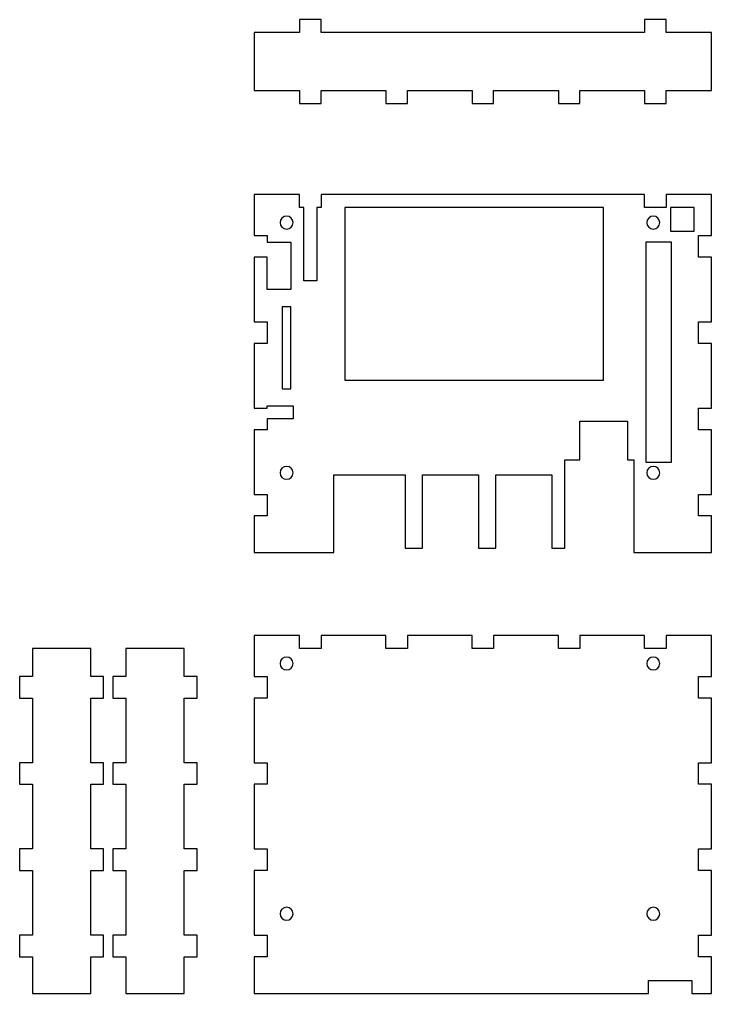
# Model space of a CAD drawing. Header units: centimetres. Extents: x -27.4 to 28.2, y -14.4 to 14.5.
# Drawn here: x -12.07 to 3.97, y -8.9 to 13.68 of the extents above; entities that cross this region are included whole.
import ezdxf

# ---------------------------------------------------------------- set-up
doc = ezdxf.new("R2010")
doc.units = ezdxf.units.CM
doc.header["$MEASUREMENT"] = 0
doc.layers.add('layer 1', color=7, linetype='Continuous')

msp = doc.modelspace()

# ---------------------------------------------------------------- linework, layer by layer
at = {"layer": 'layer 1', "color": 9}
for points, knots in [([(-6.63132, 13.37637), (-6.63132, 13.37637), (-5.58132, 13.37637), (-5.58132, 13.37637), (-5.58132, 13.37637), (-5.58132, 13.37637), (-5.58132, 13.67637), (-5.58132, 13.67637), (-5.58132, 13.67637), (-5.58132, 13.67637), (-5.08132, 13.67637), (-5.08132, 13.67637), (-5.08132, 13.67637), (-5.08132, 13.67637), (-5.08132, 13.37637), (-5.08132, 13.37637), (-5.08132, 13.37637), (-5.08132, 13.37637), (2.41868, 13.37637), (2.41868, 13.37637), (2.41868, 13.37637), (2.41868, 13.37637), (2.41868, 13.67637), (2.41868, 13.67637), (2.41868, 13.67637), (2.41868, 13.67637), (2.91868, 13.67637), (2.91868, 13.67637), (2.91868, 13.67637), (2.91868, 13.67637), (2.91868, 13.37637), (2.91868, 13.37637), (2.91868, 13.37637), (2.91868, 13.37637), (3.96868, 13.37637), (3.96868, 13.37637), (3.96868, 13.37637), (3.96868, 13.37637), (3.96868, 12.02637), (3.96868, 12.02637), (3.96868, 12.02637), (3.96868, 12.02637), (2.91868, 12.02637), (2.91868, 12.02637), (2.91868, 12.02637), (2.91868, 12.02637), (2.91868, 11.72637), (2.91868, 11.72637), (2.91868, 11.72637), (2.91868, 11.72637), (2.41868, 11.72637), (2.41868, 11.72637), (2.41868, 11.72637), (2.41868, 11.72637), (2.41868, 12.02637), (2.41868, 12.02637), (2.41868, 12.02637), (2.41868, 12.02637), (0.91868, 12.02637), (0.91868, 12.02637), (0.91868, 12.02637), (0.91868, 12.02637), (0.91868, 11.72637), (0.91868, 11.72637), (0.91868, 11.72637), (0.91868, 11.72637), (0.41868, 11.72637), (0.41868, 11.72637), (0.41868, 11.72637), (0.41868, 11.72637), (0.41868, 12.02637), (0.41868, 12.02637), (0.41868, 12.02637), (0.41868, 12.02637), (-1.08132, 12.02637), (-1.08132, 12.02637), (-1.08132, 12.02637), (-1.08132, 12.02637), (-1.08132, 11.72637), (-1.08132, 11.72637), (-1.08132, 11.72637), (-1.08132, 11.72637), (-1.58132, 11.72637), (-1.58132, 11.72637), (-1.58132, 11.72637), (-1.58132, 11.72637), (-1.58132, 12.02637), (-1.58132, 12.02637), (-1.58132, 12.02637), (-1.58132, 12.02637), (-3.08132, 12.02637), (-3.08132, 12.02637), (-3.08132, 12.02637), (-3.08132, 12.02637), (-3.08132, 11.72637), (-3.08132, 11.72637), (-3.08132, 11.72637), (-3.08132, 11.72637), (-3.58132, 11.72637), (-3.58132, 11.72637), (-3.58132, 11.72637), (-3.58132, 11.72637), (-3.58132, 12.02637), (-3.58132, 12.02637), (-3.58132, 12.02637), (-3.58132, 12.02637), (-5.08132, 12.02637), (-5.08132, 12.02637), (-5.08132, 12.02637), (-5.08132, 12.02637), (-5.08132, 11.72637), (-5.08132, 11.72637), (-5.08132, 11.72637), (-5.08132, 11.72637), (-5.58132, 11.72637), (-5.58132, 11.72637), (-5.58132, 11.72637), (-5.58132, 11.72637), (-5.58132, 12.02637), (-5.58132, 12.02637), (-5.58132, 12.02637), (-5.58132, 12.02637), (-6.63132, 12.02637), (-6.63132, 12.02637), (-6.63132, 12.02637), (-6.63132, 12.02637), (-6.63132, 13.37637), (-6.63132, 13.37637)], [0, 0, 0, 0, 0.03030303, 0.03030303, 0.03030303, 0.03030303, 0.06060606, 0.06060606, 0.06060606, 0.06060606, 0.09090909, 0.09090909, 0.09090909, 0.09090909, 0.12121212, 0.12121212, 0.12121212, 0.12121212, 0.15151515, 0.15151515, 0.15151515, 0.15151515, 0.18181818, 0.18181818, 0.18181818, 0.18181818, 0.21212121, 0.21212121, 0.21212121, 0.21212121, 0.24242424, 0.24242424, 0.24242424, 0.24242424, 0.27272727, 0.27272727, 0.27272727, 0.27272727, 0.3030303, 0.3030303, 0.3030303, 0.3030303, 0.33333333, 0.33333333, 0.33333333, 0.33333333, 0.36363636, 0.36363636, 0.36363636, 0.36363636, 0.39393939, 0.39393939, 0.39393939, 0.39393939, 0.42424242, 0.42424242, 0.42424242, 0.42424242, 0.45454545, 0.45454545, 0.45454545, 0.45454545, 0.48484848, 0.48484848, 0.48484848, 0.48484848, 0.51515152, 0.51515152, 0.51515152, 0.51515152, 0.54545455, 0.54545455, 0.54545455, 0.54545455, 0.57575758, 0.57575758, 0.57575758, 0.57575758, 0.60606061, 0.60606061, 0.60606061, 0.60606061, 0.63636364, 0.63636364, 0.63636364, 0.63636364, 0.66666667, 0.66666667, 0.66666667, 0.66666667, 0.6969697, 0.6969697, 0.6969697, 0.6969697, 0.72727273, 0.72727273, 0.72727273, 0.72727273, 0.75757576, 0.75757576, 0.75757576, 0.75757576, 0.78787879, 0.78787879, 0.78787879, 0.78787879, 0.81818182, 0.81818182, 0.81818182, 0.81818182, 0.84848485, 0.84848485, 0.84848485, 0.84848485, 0.87878788, 0.87878788, 0.87878788, 0.87878788, 0.90909091, 0.90909091, 0.90909091, 0.90909091, 0.93939394, 0.93939394, 0.93939394, 0.93939394, 1, 1, 1, 1]), ([(-6.63132, 9.61766), (-6.63132, 9.61766), (-5.58132, 9.61766), (-5.58132, 9.61766), (-5.58132, 9.61766), (-5.58132, 9.61766), (-5.58132, 9.31766), (-5.58132, 9.31766), (-5.58132, 9.31766), (-5.58132, 9.31766), (-5.48134, 9.31766), (-5.48134, 9.31766), (-5.48134, 9.31766), (-5.48134, 9.31766), (-5.48134, 7.61765), (-5.48134, 7.61765), (-5.48134, 7.61765), (-5.48134, 7.61765), (-5.18134, 7.61765), (-5.18134, 7.61765), (-5.18134, 7.61765), (-5.18134, 7.61765), (-5.18134, 9.31766), (-5.18134, 9.31766), (-5.18134, 9.31766), (-5.18134, 9.31766), (-5.08132, 9.31766), (-5.08132, 9.31766), (-5.08132, 9.31766), (-5.08132, 9.31766), (-5.08132, 9.61766), (-5.08132, 9.61766), (-5.08132, 9.61766), (-5.08132, 9.61766), (2.41868, 9.61766), (2.41868, 9.61766), (2.41868, 9.61766), (2.41868, 9.61766), (2.41868, 9.31766), (2.41868, 9.31766), (2.41868, 9.31766), (2.41868, 9.31766), (2.91868, 9.31766), (2.91868, 9.31766), (2.91868, 9.31766), (2.91868, 9.31766), (2.91868, 9.61766), (2.91868, 9.61766), (2.91868, 9.61766), (2.91868, 9.61766), (3.96868, 9.61766), (3.96868, 9.61766), (3.96868, 9.61766), (3.96868, 9.61766), (3.96868, 8.66766), (3.96868, 8.66766), (3.96868, 8.66766), (3.96868, 8.66766), (3.66868, 8.66766), (3.66868, 8.66766), (3.66868, 8.66766), (3.66868, 8.66766), (3.66868, 8.16766), (3.66868, 8.16766), (3.66868, 8.16766), (3.66868, 8.16766), (3.96868, 8.16766), (3.96868, 8.16766), (3.96868, 8.16766), (3.96868, 8.16766), (3.96868, 6.66766), (3.96868, 6.66766), (3.96868, 6.66766), (3.96868, 6.66766), (3.66868, 6.66766), (3.66868, 6.66766), (3.66868, 6.66766), (3.66868, 6.66766), (3.66868, 6.16766), (3.66868, 6.16766), (3.66868, 6.16766), (3.66868, 6.16766), (3.96868, 6.16766), (3.96868, 6.16766), (3.96868, 6.16766), (3.96868, 6.16766), (3.96868, 4.66766), (3.96868, 4.66766), (3.96868, 4.66766), (3.96868, 4.66766), (3.66868, 4.66766), (3.66868, 4.66766), (3.66868, 4.66766), (3.66868, 4.66766), (3.66868, 4.16766), (3.66868, 4.16766), (3.66868, 4.16766), (3.66868, 4.16766), (3.96868, 4.16766), (3.96868, 4.16766), (3.96868, 4.16766), (3.96868, 4.16766), (3.96868, 2.66766), (3.96868, 2.66766), (3.96868, 2.66766), (3.96868, 2.66766), (3.66868, 2.66766), (3.66868, 2.66766), (3.66868, 2.66766), (3.66868, 2.66766), (3.66868, 2.16766), (3.66868, 2.16766), (3.66868, 2.16766), (3.66868, 2.16766), (3.96868, 2.16766), (3.96868, 2.16766), (3.96868, 2.16766), (3.96868, 2.16766), (3.96868, 1.31766), (3.96868, 1.31766), (3.96868, 1.31766), (3.96868, 1.31766), (2.16866, 1.31766), (2.16866, 1.31766), (2.16866, 1.31766), (2.16866, 1.31766), (2.16866, 3.46766), (2.16866, 3.46766), (2.16866, 3.46766), (2.16866, 3.46766), (2.01869, 3.46766), (2.01869, 3.46766), (2.01869, 3.46766), (2.01869, 3.46766), (2.01869, 4.36766), (2.01869, 4.36766), (2.01869, 4.36766), (2.01869, 4.36766), (0.91869, 4.36766), (0.91869, 4.36766), (0.91869, 4.36766), (0.91869, 4.36766), (0.91869, 3.46766), (0.91869, 3.46766), (0.91869, 3.46766), (0.91869, 3.46766), (0.56866, 3.46766), (0.56866, 3.46766), (0.56866, 3.46766), (0.56866, 3.46766), (0.56866, 1.41766), (0.56866, 1.41766), (0.56866, 1.41766), (0.56866, 1.41766), (0.26866, 1.41766), (0.26866, 1.41766), (0.26866, 1.41766), (0.26866, 1.41766), (0.26866, 3.11766), (0.26866, 3.11766), (0.26866, 3.11766), (0.26866, 3.11766), (-1.03134, 3.11766), (-1.03134, 3.11766), (-1.03134, 3.11766), (-1.03134, 3.11766), (-1.03134, 1.41766), (-1.03134, 1.41766), (-1.03134, 1.41766), (-1.03134, 1.41766), (-1.43135, 1.41766), (-1.43135, 1.41766), (-1.43135, 1.41766), (-1.43135, 1.41766), (-1.43135, 3.11766), (-1.43135, 3.11766), (-1.43135, 3.11766), (-1.43135, 3.11766), (-2.73135, 3.11766), (-2.73135, 3.11766), (-2.73135, 3.11766), (-2.73135, 3.11766), (-2.73135, 1.41766), (-2.73135, 1.41766), (-2.73135, 1.41766), (-2.73135, 1.41766), (-3.13134, 1.41766), (-3.13134, 1.41766), (-3.13134, 1.41766), (-3.13134, 1.41766), (-3.13134, 3.11766), (-3.13134, 3.11766), (-3.13134, 3.11766), (-3.13134, 3.11766), (-4.78134, 3.11766), (-4.78134, 3.11766), (-4.78134, 3.11766), (-4.78134, 3.11766), (-4.78134, 1.31766), (-4.78134, 1.31766), (-4.78134, 1.31766), (-4.78134, 1.31766), (-6.63132, 1.31766), (-6.63132, 1.31766), (-6.63132, 1.31766), (-6.63132, 1.31766), (-6.63132, 2.16766), (-6.63132, 2.16766), (-6.63132, 2.16766), (-6.63132, 2.16766), (-6.33132, 2.16766), (-6.33132, 2.16766), (-6.33132, 2.16766), (-6.33132, 2.16766), (-6.33132, 2.66766), (-6.33132, 2.66766), (-6.33132, 2.66766), (-6.33132, 2.66766), (-6.63132, 2.66766), (-6.63132, 2.66766), (-6.63132, 2.66766), (-6.63132, 2.66766), (-6.63132, 4.16766), (-6.63132, 4.16766), (-6.63132, 4.16766), (-6.63132, 4.16766), (-6.33132, 4.16766), (-6.33132, 4.16766), (-6.33132, 4.16766), (-6.33132, 4.16766), (-6.33132, 4.41768), (-6.33132, 4.41768), (-6.33132, 4.41768), (-6.33132, 4.41768), (-5.73132, 4.41768), (-5.73132, 4.41768), (-5.73132, 4.41768), (-5.73132, 4.41768), (-5.73132, 4.71768), (-5.73132, 4.71768), (-5.73132, 4.71768), (-5.73132, 4.71768), (-6.33132, 4.71768), (-6.33132, 4.71768), (-6.33132, 4.71768), (-6.33132, 4.71768), (-6.33132, 4.66766), (-6.33132, 4.66766), (-6.33132, 4.66766), (-6.33132, 4.66766), (-6.63132, 4.66766), (-6.63132, 4.66766), (-6.63132, 4.66766), (-6.63132, 4.66766), (-6.63132, 6.16766), (-6.63132, 6.16766), (-6.63132, 6.16766), (-6.63132, 6.16766), (-6.33132, 6.16766), (-6.33132, 6.16766), (-6.33132, 6.16766), (-6.33132, 6.16766), (-6.33132, 6.66766), (-6.33132, 6.66766), (-6.33132, 6.66766), (-6.33132, 6.66766), (-6.63132, 6.66766), (-6.63132, 6.66766), (-6.63132, 6.66766), (-6.63132, 6.66766), (-6.63132, 8.16766), (-6.63132, 8.16766), (-6.63132, 8.16766), (-6.63132, 8.16766), (-6.33132, 8.16766), (-6.33132, 8.16766), (-6.33132, 8.16766), (-6.33132, 8.16766), (-6.33132, 7.41768), (-6.33132, 7.41768), (-6.33132, 7.41768), (-6.33132, 7.41768), (-5.78132, 7.41768), (-5.78132, 7.41768), (-5.78132, 7.41768), (-5.78132, 7.41768), (-5.78132, 8.51768), (-5.78132, 8.51768), (-5.78132, 8.51768), (-5.78132, 8.51768), (-6.33132, 8.51768), (-6.33132, 8.51768), (-6.33132, 8.51768), (-6.33132, 8.51768), (-6.33132, 8.66766), (-6.33132, 8.66766), (-6.33132, 8.66766), (-6.33132, 8.66766), (-6.63132, 8.66766), (-6.63132, 8.66766), (-6.63132, 8.66766), (-6.63132, 8.66766), (-6.63132, 9.61766), (-6.63132, 9.61766)], [0, 0, 0, 0, 0.01298701, 0.01298701, 0.01298701, 0.01298701, 0.02597403, 0.02597403, 0.02597403, 0.02597403, 0.03896104, 0.03896104, 0.03896104, 0.03896104, 0.05194805, 0.05194805, 0.05194805, 0.05194805, 0.06493506, 0.06493506, 0.06493506, 0.06493506, 0.07792208, 0.07792208, 0.07792208, 0.07792208, 0.09090909, 0.09090909, 0.09090909, 0.09090909, 0.1038961, 0.1038961, 0.1038961, 0.1038961, 0.11688312, 0.11688312, 0.11688312, 0.11688312, 0.12987013, 0.12987013, 0.12987013, 0.12987013, 0.14285714, 0.14285714, 0.14285714, 0.14285714, 0.15584416, 0.15584416, 0.15584416, 0.15584416, 0.16883117, 0.16883117, 0.16883117, 0.16883117, 0.18181818, 0.18181818, 0.18181818, 0.18181818, 0.19480519, 0.19480519, 0.19480519, 0.19480519, 0.20779221, 0.20779221, 0.20779221, 0.20779221, 0.22077922, 0.22077922, 0.22077922, 0.22077922, 0.23376623, 0.23376623, 0.23376623, 0.23376623, 0.24675325, 0.24675325, 0.24675325, 0.24675325, 0.25974026, 0.25974026, 0.25974026, 0.25974026, 0.27272727, 0.27272727, 0.27272727, 0.27272727, 0.28571429, 0.28571429, 0.28571429, 0.28571429, 0.2987013, 0.2987013, 0.2987013, 0.2987013, 0.31168831, 0.31168831, 0.31168831, 0.31168831, 0.32467532, 0.32467532, 0.32467532, 0.32467532, 0.33766234, 0.33766234, 0.33766234, 0.33766234, 0.35064935, 0.35064935, 0.35064935, 0.35064935, 0.36363636, 0.36363636, 0.36363636, 0.36363636, 0.37662338, 0.37662338, 0.37662338, 0.37662338, 0.38961039, 0.38961039, 0.38961039, 0.38961039, 0.4025974, 0.4025974, 0.4025974, 0.4025974, 0.41558442, 0.41558442, 0.41558442, 0.41558442, 0.42857143, 0.42857143, 0.42857143, 0.42857143, 0.44155844, 0.44155844, 0.44155844, 0.44155844, 0.45454545, 0.45454545, 0.45454545, 0.45454545, 0.46753247, 0.46753247, 0.46753247, 0.46753247, 0.48051948, 0.48051948, 0.48051948, 0.48051948, 0.49350649, 0.49350649, 0.49350649, 0.49350649, 0.50649351, 0.50649351, 0.50649351, 0.50649351, 0.51948052, 0.51948052, 0.51948052, 0.51948052, 0.53246753, 0.53246753, 0.53246753, 0.53246753, 0.54545455, 0.54545455, 0.54545455, 0.54545455, 0.55844156, 0.55844156, 0.55844156, 0.55844156, 0.57142857, 0.57142857, 0.57142857, 0.57142857, 0.58441558, 0.58441558, 0.58441558, 0.58441558, 0.5974026, 0.5974026, 0.5974026, 0.5974026, 0.61038961, 0.61038961, 0.61038961, 0.61038961, 0.62337662, 0.62337662, 0.62337662, 0.62337662, 0.63636364, 0.63636364, 0.63636364, 0.63636364, 0.64935065, 0.64935065, 0.64935065, 0.64935065, 0.66233766, 0.66233766, 0.66233766, 0.66233766, 0.67532468, 0.67532468, 0.67532468, 0.67532468, 0.68831169, 0.68831169, 0.68831169, 0.68831169, 0.7012987, 0.7012987, 0.7012987, 0.7012987, 0.71428571, 0.71428571, 0.71428571, 0.71428571, 0.72727273, 0.72727273, 0.72727273, 0.72727273, 0.74025974, 0.74025974, 0.74025974, 0.74025974, 0.75324675, 0.75324675, 0.75324675, 0.75324675, 0.76623377, 0.76623377, 0.76623377, 0.76623377, 0.77922078, 0.77922078, 0.77922078, 0.77922078, 0.79220779, 0.79220779, 0.79220779, 0.79220779, 0.80519481, 0.80519481, 0.80519481, 0.80519481, 0.81818182, 0.81818182, 0.81818182, 0.81818182, 0.83116883, 0.83116883, 0.83116883, 0.83116883, 0.84415584, 0.84415584, 0.84415584, 0.84415584, 0.85714286, 0.85714286, 0.85714286, 0.85714286, 0.87012987, 0.87012987, 0.87012987, 0.87012987, 0.88311688, 0.88311688, 0.88311688, 0.88311688, 0.8961039, 0.8961039, 0.8961039, 0.8961039, 0.90909091, 0.90909091, 0.90909091, 0.90909091, 0.92207792, 0.92207792, 0.92207792, 0.92207792, 0.93506494, 0.93506494, 0.93506494, 0.93506494, 0.94805195, 0.94805195, 0.94805195, 0.94805195, 0.96103896, 0.96103896, 0.96103896, 0.96103896, 0.97402597, 0.97402597, 0.97402597, 0.97402597, 1, 1, 1, 1]), ([(-4.53132, 9.31766), (-4.53132, 9.31766), (1.46868, 9.31766), (1.46868, 9.31766), (1.46868, 9.31766), (1.46868, 9.31766), (1.46868, 5.31766), (1.46868, 5.31766), (1.46868, 5.31766), (1.46868, 5.31766), (-4.53132, 5.31766), (-4.53132, 5.31766), (-4.53132, 5.31766), (-4.53132, 5.31766), (-4.53132, 9.31766), (-4.53132, 9.31766)], [0, 0, 0, 0, 0.2, 0.2, 0.2, 0.2, 0.4, 0.4, 0.4, 0.4, 0.6, 0.6, 0.6, 0.6, 1, 1, 1, 1]), ([(3.01868, 9.31766), (3.01868, 9.31766), (3.56868, 9.31766), (3.56868, 9.31766), (3.56868, 9.31766), (3.56868, 9.31766), (3.56868, 8.76766), (3.56868, 8.76766), (3.56868, 8.76766), (3.56868, 8.76766), (3.01868, 8.76766), (3.01868, 8.76766), (3.01868, 8.76766), (3.01868, 8.76766), (3.01868, 9.31766), (3.01868, 9.31766)], [0, 0, 0, 0, 0.2, 0.2, 0.2, 0.2, 0.4, 0.4, 0.4, 0.4, 0.6, 0.6, 0.6, 0.6, 1, 1, 1, 1]), ([(-5.88132, 9.11766), (-5.79848, 9.11766), (-5.73132, 9.0505), (-5.73132, 8.96766), (-5.73132, 8.96766), (-5.73132, 8.88482), (-5.79848, 8.81766), (-5.88132, 8.81766), (-5.88132, 8.81766), (-5.96416, 8.81766), (-6.03132, 8.88482), (-6.03132, 8.96766), (-6.03132, 8.96766), (-6.03132, 9.0505), (-5.96416, 9.11766), (-5.88132, 9.11766)], [0, 0, 0, 0, 0.2, 0.2, 0.2, 0.2, 0.4, 0.4, 0.4, 0.4, 0.6, 0.6, 0.6, 0.6, 1, 1, 1, 1]), ([(2.61868, 9.11766), (2.70152, 9.11766), (2.76868, 9.0505), (2.76868, 8.96766), (2.76868, 8.96766), (2.76868, 8.88482), (2.70152, 8.81766), (2.61868, 8.81766), (2.61868, 8.81766), (2.53584, 8.81766), (2.46868, 8.88482), (2.46868, 8.96766), (2.46868, 8.96766), (2.46868, 9.0505), (2.53584, 9.11766), (2.61868, 9.11766)], [0, 0, 0, 0, 0.2, 0.2, 0.2, 0.2, 0.4, 0.4, 0.4, 0.4, 0.6, 0.6, 0.6, 0.6, 1, 1, 1, 1]), ([(2.44263, 8.51766), (2.44263, 8.51766), (3.04263, 8.51766), (3.04263, 8.51766), (3.04263, 8.51766), (3.04263, 8.51766), (3.04263, 3.41767), (3.04263, 3.41767), (3.04263, 3.41767), (3.04263, 3.41767), (2.44263, 3.41767), (2.44263, 3.41767), (2.44263, 3.41767), (2.44263, 3.41767), (2.44263, 8.51766), (2.44263, 8.51766)], [0, 0, 0, 0, 0.2, 0.2, 0.2, 0.2, 0.4, 0.4, 0.4, 0.4, 0.6, 0.6, 0.6, 0.6, 1, 1, 1, 1]), ([(-5.98132, 7.01767), (-5.98132, 7.01767), (-5.78132, 7.01767), (-5.78132, 7.01767), (-5.78132, 7.01767), (-5.78132, 7.01767), (-5.78132, 5.11766), (-5.78132, 5.11766), (-5.78132, 5.11766), (-5.78132, 5.11766), (-5.98132, 5.11766), (-5.98132, 5.11766), (-5.98132, 5.11766), (-5.98132, 5.11766), (-5.98132, 7.01767), (-5.98132, 7.01767)], [0, 0, 0, 0, 0.2, 0.2, 0.2, 0.2, 0.4, 0.4, 0.4, 0.4, 0.6, 0.6, 0.6, 0.6, 1, 1, 1, 1]), ([(-5.88132, 3.31766), (-5.79848, 3.31766), (-5.73132, 3.2505), (-5.73132, 3.16766), (-5.73132, 3.16766), (-5.73132, 3.08482), (-5.79848, 3.01766), (-5.88132, 3.01766), (-5.88132, 3.01766), (-5.96416, 3.01766), (-6.03132, 3.08482), (-6.03132, 3.16766), (-6.03132, 3.16766), (-6.03132, 3.2505), (-5.96416, 3.31766), (-5.88132, 3.31766)], [0, 0, 0, 0, 0.2, 0.2, 0.2, 0.2, 0.4, 0.4, 0.4, 0.4, 0.6, 0.6, 0.6, 0.6, 1, 1, 1, 1]), ([(2.61868, 3.31766), (2.70152, 3.31766), (2.76868, 3.2505), (2.76868, 3.16766), (2.76868, 3.16766), (2.76868, 3.08482), (2.70152, 3.01766), (2.61868, 3.01766), (2.61868, 3.01766), (2.53584, 3.01766), (2.46868, 3.08482), (2.46868, 3.16766), (2.46868, 3.16766), (2.46868, 3.2505), (2.53584, 3.31766), (2.61868, 3.31766)], [0, 0, 0, 0, 0.2, 0.2, 0.2, 0.2, 0.4, 0.4, 0.4, 0.4, 0.6, 0.6, 0.6, 0.6, 1, 1, 1, 1]), ([(-6.63132, -0.60187), (-6.63132, -0.60187), (-5.58132, -0.60187), (-5.58132, -0.60187), (-5.58132, -0.60187), (-5.58132, -0.60187), (-5.58132, -0.90187), (-5.58132, -0.90187), (-5.58132, -0.90187), (-5.58132, -0.90187), (-5.08132, -0.90187), (-5.08132, -0.90187), (-5.08132, -0.90187), (-5.08132, -0.90187), (-5.08132, -0.60187), (-5.08132, -0.60187), (-5.08132, -0.60187), (-5.08132, -0.60187), (-3.58132, -0.60187), (-3.58132, -0.60187), (-3.58132, -0.60187), (-3.58132, -0.60187), (-3.58132, -0.90187), (-3.58132, -0.90187), (-3.58132, -0.90187), (-3.58132, -0.90187), (-3.08132, -0.90187), (-3.08132, -0.90187), (-3.08132, -0.90187), (-3.08132, -0.90187), (-3.08132, -0.60187), (-3.08132, -0.60187), (-3.08132, -0.60187), (-3.08132, -0.60187), (-1.58132, -0.60187), (-1.58132, -0.60187), (-1.58132, -0.60187), (-1.58132, -0.60187), (-1.58132, -0.90187), (-1.58132, -0.90187), (-1.58132, -0.90187), (-1.58132, -0.90187), (-1.08132, -0.90187), (-1.08132, -0.90187), (-1.08132, -0.90187), (-1.08132, -0.90187), (-1.08132, -0.60187), (-1.08132, -0.60187), (-1.08132, -0.60187), (-1.08132, -0.60187), (0.41868, -0.60187), (0.41868, -0.60187), (0.41868, -0.60187), (0.41868, -0.60187), (0.41868, -0.90187), (0.41868, -0.90187), (0.41868, -0.90187), (0.41868, -0.90187), (0.91868, -0.90187), (0.91868, -0.90187), (0.91868, -0.90187), (0.91868, -0.90187), (0.91868, -0.60187), (0.91868, -0.60187), (0.91868, -0.60187), (0.91868, -0.60187), (2.41868, -0.60187), (2.41868, -0.60187), (2.41868, -0.60187), (2.41868, -0.60187), (2.41868, -0.90187), (2.41868, -0.90187), (2.41868, -0.90187), (2.41868, -0.90187), (2.91868, -0.90187), (2.91868, -0.90187), (2.91868, -0.90187), (2.91868, -0.90187), (2.91868, -0.60187), (2.91868, -0.60187), (2.91868, -0.60187), (2.91868, -0.60187), (3.96868, -0.60187), (3.96868, -0.60187), (3.96868, -0.60187), (3.96868, -0.60187), (3.96868, -1.55187), (3.96868, -1.55187), (3.96868, -1.55187), (3.96868, -1.55187), (3.66868, -1.55187), (3.66868, -1.55187), (3.66868, -1.55187), (3.66868, -1.55187), (3.66868, -2.05187), (3.66868, -2.05187), (3.66868, -2.05187), (3.66868, -2.05187), (3.96868, -2.05187), (3.96868, -2.05187), (3.96868, -2.05187), (3.96868, -2.05187), (3.96868, -3.55187), (3.96868, -3.55187), (3.96868, -3.55187), (3.96868, -3.55187), (3.66868, -3.55187), (3.66868, -3.55187), (3.66868, -3.55187), (3.66868, -3.55187), (3.66868, -4.05187), (3.66868, -4.05187), (3.66868, -4.05187), (3.66868, -4.05187), (3.96868, -4.05187), (3.96868, -4.05187), (3.96868, -4.05187), (3.96868, -4.05187), (3.96868, -5.55187), (3.96868, -5.55187), (3.96868, -5.55187), (3.96868, -5.55187), (3.66868, -5.55187), (3.66868, -5.55187), (3.66868, -5.55187), (3.66868, -5.55187), (3.66868, -6.05187), (3.66868, -6.05187), (3.66868, -6.05187), (3.66868, -6.05187), (3.96868, -6.05187), (3.96868, -6.05187), (3.96868, -6.05187), (3.96868, -6.05187), (3.96868, -7.55187), (3.96868, -7.55187), (3.96868, -7.55187), (3.96868, -7.55187), (3.66868, -7.55187), (3.66868, -7.55187), (3.66868, -7.55187), (3.66868, -7.55187), (3.66868, -8.05187), (3.66868, -8.05187), (3.66868, -8.05187), (3.66868, -8.05187), (3.96868, -8.05187), (3.96868, -8.05187), (3.96868, -8.05187), (3.96868, -8.05187), (3.96868, -8.90187), (3.96868, -8.90187), (3.96868, -8.90187), (3.96868, -8.90187), (3.51173, -8.90187), (3.51173, -8.90187), (3.51173, -8.90187), (3.51173, -8.90187), (3.51173, -8.60187), (3.51173, -8.60187), (3.51173, -8.60187), (3.51173, -8.60187), (2.51173, -8.60187), (2.51173, -8.60187), (2.51173, -8.60187), (2.51173, -8.60187), (2.51173, -8.90187), (2.51173, -8.90187), (2.51173, -8.90187), (2.51173, -8.90187), (-6.63132, -8.90187), (-6.63132, -8.90187), (-6.63132, -8.90187), (-6.63132, -8.90187), (-6.63132, -8.05187), (-6.63132, -8.05187), (-6.63132, -8.05187), (-6.63132, -8.05187), (-6.33132, -8.05187), (-6.33132, -8.05187), (-6.33132, -8.05187), (-6.33132, -8.05187), (-6.33132, -7.55187), (-6.33132, -7.55187), (-6.33132, -7.55187), (-6.33132, -7.55187), (-6.63132, -7.55187), (-6.63132, -7.55187), (-6.63132, -7.55187), (-6.63132, -7.55187), (-6.63132, -6.05187), (-6.63132, -6.05187), (-6.63132, -6.05187), (-6.63132, -6.05187), (-6.33132, -6.05187), (-6.33132, -6.05187), (-6.33132, -6.05187), (-6.33132, -6.05187), (-6.33132, -5.55187), (-6.33132, -5.55187), (-6.33132, -5.55187), (-6.33132, -5.55187), (-6.63132, -5.55187), (-6.63132, -5.55187), (-6.63132, -5.55187), (-6.63132, -5.55187), (-6.63132, -4.05187), (-6.63132, -4.05187), (-6.63132, -4.05187), (-6.63132, -4.05187), (-6.33132, -4.05187), (-6.33132, -4.05187), (-6.33132, -4.05187), (-6.33132, -4.05187), (-6.33132, -3.55187), (-6.33132, -3.55187), (-6.33132, -3.55187), (-6.33132, -3.55187), (-6.63132, -3.55187), (-6.63132, -3.55187), (-6.63132, -3.55187), (-6.63132, -3.55187), (-6.63132, -2.05187), (-6.63132, -2.05187), (-6.63132, -2.05187), (-6.63132, -2.05187), (-6.33132, -2.05187), (-6.33132, -2.05187), (-6.33132, -2.05187), (-6.33132, -2.05187), (-6.33132, -1.55187), (-6.33132, -1.55187), (-6.33132, -1.55187), (-6.33132, -1.55187), (-6.63132, -1.55187), (-6.63132, -1.55187), (-6.63132, -1.55187), (-6.63132, -1.55187), (-6.63132, -0.60187), (-6.63132, -0.60187)], [0, 0, 0, 0, 0.01639344, 0.01639344, 0.01639344, 0.01639344, 0.03278689, 0.03278689, 0.03278689, 0.03278689, 0.04918033, 0.04918033, 0.04918033, 0.04918033, 0.06557377, 0.06557377, 0.06557377, 0.06557377, 0.08196721, 0.08196721, 0.08196721, 0.08196721, 0.09836066, 0.09836066, 0.09836066, 0.09836066, 0.1147541, 0.1147541, 0.1147541, 0.1147541, 0.13114754, 0.13114754, 0.13114754, 0.13114754, 0.14754098, 0.14754098, 0.14754098, 0.14754098, 0.16393443, 0.16393443, 0.16393443, 0.16393443, 0.18032787, 0.18032787, 0.18032787, 0.18032787, 0.19672131, 0.19672131, 0.19672131, 0.19672131, 0.21311475, 0.21311475, 0.21311475, 0.21311475, 0.2295082, 0.2295082, 0.2295082, 0.2295082, 0.24590164, 0.24590164, 0.24590164, 0.24590164, 0.26229508, 0.26229508, 0.26229508, 0.26229508, 0.27868852, 0.27868852, 0.27868852, 0.27868852, 0.29508197, 0.29508197, 0.29508197, 0.29508197, 0.31147541, 0.31147541, 0.31147541, 0.31147541, 0.32786885, 0.32786885, 0.32786885, 0.32786885, 0.3442623, 0.3442623, 0.3442623, 0.3442623, 0.36065574, 0.36065574, 0.36065574, 0.36065574, 0.37704918, 0.37704918, 0.37704918, 0.37704918, 0.39344262, 0.39344262, 0.39344262, 0.39344262, 0.40983607, 0.40983607, 0.40983607, 0.40983607, 0.42622951, 0.42622951, 0.42622951, 0.42622951, 0.44262295, 0.44262295, 0.44262295, 0.44262295, 0.45901639, 0.45901639, 0.45901639, 0.45901639, 0.47540984, 0.47540984, 0.47540984, 0.47540984, 0.49180328, 0.49180328, 0.49180328, 0.49180328, 0.50819672, 0.50819672, 0.50819672, 0.50819672, 0.52459016, 0.52459016, 0.52459016, 0.52459016, 0.54098361, 0.54098361, 0.54098361, 0.54098361, 0.55737705, 0.55737705, 0.55737705, 0.55737705, 0.57377049, 0.57377049, 0.57377049, 0.57377049, 0.59016393, 0.59016393, 0.59016393, 0.59016393, 0.60655738, 0.60655738, 0.60655738, 0.60655738, 0.62295082, 0.62295082, 0.62295082, 0.62295082, 0.63934426, 0.63934426, 0.63934426, 0.63934426, 0.6557377, 0.6557377, 0.6557377, 0.6557377, 0.67213115, 0.67213115, 0.67213115, 0.67213115, 0.68852459, 0.68852459, 0.68852459, 0.68852459, 0.70491803, 0.70491803, 0.70491803, 0.70491803, 0.72131148, 0.72131148, 0.72131148, 0.72131148, 0.73770492, 0.73770492, 0.73770492, 0.73770492, 0.75409836, 0.75409836, 0.75409836, 0.75409836, 0.7704918, 0.7704918, 0.7704918, 0.7704918, 0.78688525, 0.78688525, 0.78688525, 0.78688525, 0.80327869, 0.80327869, 0.80327869, 0.80327869, 0.81967213, 0.81967213, 0.81967213, 0.81967213, 0.83606557, 0.83606557, 0.83606557, 0.83606557, 0.85245902, 0.85245902, 0.85245902, 0.85245902, 0.86885246, 0.86885246, 0.86885246, 0.86885246, 0.8852459, 0.8852459, 0.8852459, 0.8852459, 0.90163934, 0.90163934, 0.90163934, 0.90163934, 0.91803279, 0.91803279, 0.91803279, 0.91803279, 0.93442623, 0.93442623, 0.93442623, 0.93442623, 0.95081967, 0.95081967, 0.95081967, 0.95081967, 0.96721311, 0.96721311, 0.96721311, 0.96721311, 1, 1, 1, 1]), ([(-10.42102, -0.90187), (-10.42102, -0.90187), (-10.42102, -1.55187), (-10.42102, -1.55187), (-10.42102, -1.55187), (-10.42102, -1.55187), (-10.12102, -1.55187), (-10.12102, -1.55187), (-10.12102, -1.55187), (-10.12102, -1.55187), (-10.12102, -2.05187), (-10.12102, -2.05187), (-10.12102, -2.05187), (-10.12102, -2.05187), (-10.42102, -2.05187), (-10.42102, -2.05187), (-10.42102, -2.05187), (-10.42102, -2.05187), (-10.42102, -3.55187), (-10.42102, -3.55187), (-10.42102, -3.55187), (-10.42102, -3.55187), (-10.12102, -3.55187), (-10.12102, -3.55187), (-10.12102, -3.55187), (-10.12102, -3.55187), (-10.12102, -4.05187), (-10.12102, -4.05187), (-10.12102, -4.05187), (-10.12102, -4.05187), (-10.42102, -4.05187), (-10.42102, -4.05187), (-10.42102, -4.05187), (-10.42102, -4.05187), (-10.42102, -5.55187), (-10.42102, -5.55187), (-10.42102, -5.55187), (-10.42102, -5.55187), (-10.12102, -5.55187), (-10.12102, -5.55187), (-10.12102, -5.55187), (-10.12102, -5.55187), (-10.12102, -6.05187), (-10.12102, -6.05187), (-10.12102, -6.05187), (-10.12102, -6.05187), (-10.42102, -6.05187), (-10.42102, -6.05187), (-10.42102, -6.05187), (-10.42102, -6.05187), (-10.42102, -7.55187), (-10.42102, -7.55187), (-10.42102, -7.55187), (-10.42102, -7.55187), (-10.12102, -7.55187), (-10.12102, -7.55187), (-10.12102, -7.55187), (-10.12102, -7.55187), (-10.12102, -8.05187), (-10.12102, -8.05187), (-10.12102, -8.05187), (-10.12102, -8.05187), (-10.42102, -8.05187), (-10.42102, -8.05187), (-10.42102, -8.05187), (-10.42102, -8.05187), (-10.42102, -8.90187), (-10.42102, -8.90187), (-10.42102, -8.90187), (-10.42102, -8.90187), (-11.77102, -8.90187), (-11.77102, -8.90187), (-11.77102, -8.90187), (-11.77102, -8.90187), (-11.77102, -8.05187), (-11.77102, -8.05187), (-11.77102, -8.05187), (-11.77102, -8.05187), (-12.07102, -8.05187), (-12.07102, -8.05187), (-12.07102, -8.05187), (-12.07102, -8.05187), (-12.07102, -7.55187), (-12.07102, -7.55187), (-12.07102, -7.55187), (-12.07102, -7.55187), (-11.77102, -7.55187), (-11.77102, -7.55187), (-11.77102, -7.55187), (-11.77102, -7.55187), (-11.77102, -6.05187), (-11.77102, -6.05187), (-11.77102, -6.05187), (-11.77102, -6.05187), (-12.07102, -6.05187), (-12.07102, -6.05187), (-12.07102, -6.05187), (-12.07102, -6.05187), (-12.07102, -5.55187), (-12.07102, -5.55187), (-12.07102, -5.55187), (-12.07102, -5.55187), (-11.77102, -5.55187), (-11.77102, -5.55187), (-11.77102, -5.55187), (-11.77102, -5.55187), (-11.77102, -4.05187), (-11.77102, -4.05187), (-11.77102, -4.05187), (-11.77102, -4.05187), (-12.07102, -4.05187), (-12.07102, -4.05187), (-12.07102, -4.05187), (-12.07102, -4.05187), (-12.07102, -3.55187), (-12.07102, -3.55187), (-12.07102, -3.55187), (-12.07102, -3.55187), (-11.77102, -3.55187), (-11.77102, -3.55187), (-11.77102, -3.55187), (-11.77102, -3.55187), (-11.77102, -2.05187), (-11.77102, -2.05187), (-11.77102, -2.05187), (-11.77102, -2.05187), (-12.07102, -2.05187), (-12.07102, -2.05187), (-12.07102, -2.05187), (-12.07102, -2.05187), (-12.07102, -1.55187), (-12.07102, -1.55187), (-12.07102, -1.55187), (-12.07102, -1.55187), (-11.77102, -1.55187), (-11.77102, -1.55187), (-11.77102, -1.55187), (-11.77102, -1.55187), (-11.77102, -0.90187), (-11.77102, -0.90187), (-11.77102, -0.90187), (-11.77102, -0.90187), (-10.42102, -0.90187), (-10.42102, -0.90187)], [0, 0, 0, 0, 0.02702703, 0.02702703, 0.02702703, 0.02702703, 0.05405405, 0.05405405, 0.05405405, 0.05405405, 0.08108108, 0.08108108, 0.08108108, 0.08108108, 0.10810811, 0.10810811, 0.10810811, 0.10810811, 0.13513514, 0.13513514, 0.13513514, 0.13513514, 0.16216216, 0.16216216, 0.16216216, 0.16216216, 0.18918919, 0.18918919, 0.18918919, 0.18918919, 0.21621622, 0.21621622, 0.21621622, 0.21621622, 0.24324324, 0.24324324, 0.24324324, 0.24324324, 0.27027027, 0.27027027, 0.27027027, 0.27027027, 0.2972973, 0.2972973, 0.2972973, 0.2972973, 0.32432432, 0.32432432, 0.32432432, 0.32432432, 0.35135135, 0.35135135, 0.35135135, 0.35135135, 0.37837838, 0.37837838, 0.37837838, 0.37837838, 0.40540541, 0.40540541, 0.40540541, 0.40540541, 0.43243243, 0.43243243, 0.43243243, 0.43243243, 0.45945946, 0.45945946, 0.45945946, 0.45945946, 0.48648649, 0.48648649, 0.48648649, 0.48648649, 0.51351351, 0.51351351, 0.51351351, 0.51351351, 0.54054054, 0.54054054, 0.54054054, 0.54054054, 0.56756757, 0.56756757, 0.56756757, 0.56756757, 0.59459459, 0.59459459, 0.59459459, 0.59459459, 0.62162162, 0.62162162, 0.62162162, 0.62162162, 0.64864865, 0.64864865, 0.64864865, 0.64864865, 0.67567568, 0.67567568, 0.67567568, 0.67567568, 0.7027027, 0.7027027, 0.7027027, 0.7027027, 0.72972973, 0.72972973, 0.72972973, 0.72972973, 0.75675676, 0.75675676, 0.75675676, 0.75675676, 0.78378378, 0.78378378, 0.78378378, 0.78378378, 0.81081081, 0.81081081, 0.81081081, 0.81081081, 0.83783784, 0.83783784, 0.83783784, 0.83783784, 0.86486486, 0.86486486, 0.86486486, 0.86486486, 0.89189189, 0.89189189, 0.89189189, 0.89189189, 0.91891892, 0.91891892, 0.91891892, 0.91891892, 0.94594595, 0.94594595, 0.94594595, 0.94594595, 1, 1, 1, 1]), ([(-7.95415, -7.55187), (-7.95415, -7.55187), (-7.95415, -8.05187), (-7.95415, -8.05187), (-7.95415, -8.05187), (-7.95415, -8.05187), (-8.25415, -8.05187), (-8.25415, -8.05187), (-8.25415, -8.05187), (-8.25415, -8.05187), (-8.25415, -8.90187), (-8.25415, -8.90187), (-8.25415, -8.90187), (-8.25415, -8.90187), (-9.60415, -8.90187), (-9.60415, -8.90187), (-9.60415, -8.90187), (-9.60415, -8.90187), (-9.60415, -8.05187), (-9.60415, -8.05187), (-9.60415, -8.05187), (-9.60415, -8.05187), (-9.90415, -8.05187), (-9.90415, -8.05187), (-9.90415, -8.05187), (-9.90415, -8.05187), (-9.90415, -7.55187), (-9.90415, -7.55187), (-9.90415, -7.55187), (-9.90415, -7.55187), (-9.60415, -7.55187), (-9.60415, -7.55187), (-9.60415, -7.55187), (-9.60415, -7.55187), (-9.60415, -6.05187), (-9.60415, -6.05187), (-9.60415, -6.05187), (-9.60415, -6.05187), (-9.90415, -6.05187), (-9.90415, -6.05187), (-9.90415, -6.05187), (-9.90415, -6.05187), (-9.90415, -5.55187), (-9.90415, -5.55187), (-9.90415, -5.55187), (-9.90415, -5.55187), (-9.60415, -5.55187), (-9.60415, -5.55187), (-9.60415, -5.55187), (-9.60415, -5.55187), (-9.60415, -4.05187), (-9.60415, -4.05187), (-9.60415, -4.05187), (-9.60415, -4.05187), (-9.90415, -4.05187), (-9.90415, -4.05187), (-9.90415, -4.05187), (-9.90415, -4.05187), (-9.90415, -3.55187), (-9.90415, -3.55187), (-9.90415, -3.55187), (-9.90415, -3.55187), (-9.60415, -3.55187), (-9.60415, -3.55187), (-9.60415, -3.55187), (-9.60415, -3.55187), (-9.60415, -2.05187), (-9.60415, -2.05187), (-9.60415, -2.05187), (-9.60415, -2.05187), (-9.90415, -2.05187), (-9.90415, -2.05187), (-9.90415, -2.05187), (-9.90415, -2.05187), (-9.90415, -1.55187), (-9.90415, -1.55187), (-9.90415, -1.55187), (-9.90415, -1.55187), (-9.60415, -1.55187), (-9.60415, -1.55187), (-9.60415, -1.55187), (-9.60415, -1.55187), (-9.60415, -0.90187), (-9.60415, -0.90187), (-9.60415, -0.90187), (-9.60415, -0.90187), (-8.25415, -0.90187), (-8.25415, -0.90187), (-8.25415, -0.90187), (-8.25415, -0.90187), (-8.25415, -1.55187), (-8.25415, -1.55187), (-8.25415, -1.55187), (-8.25415, -1.55187), (-7.95415, -1.55187), (-7.95415, -1.55187), (-7.95415, -1.55187), (-7.95415, -1.55187), (-7.95415, -2.05187), (-7.95415, -2.05187), (-7.95415, -2.05187), (-7.95415, -2.05187), (-8.25415, -2.05187), (-8.25415, -2.05187), (-8.25415, -2.05187), (-8.25415, -2.05187), (-8.25415, -3.55187), (-8.25415, -3.55187), (-8.25415, -3.55187), (-8.25415, -3.55187), (-7.95415, -3.55187), (-7.95415, -3.55187), (-7.95415, -3.55187), (-7.95415, -3.55187), (-7.95415, -4.05187), (-7.95415, -4.05187), (-7.95415, -4.05187), (-7.95415, -4.05187), (-8.25415, -4.05187), (-8.25415, -4.05187), (-8.25415, -4.05187), (-8.25415, -4.05187), (-8.25415, -5.55187), (-8.25415, -5.55187), (-8.25415, -5.55187), (-8.25415, -5.55187), (-7.95415, -5.55187), (-7.95415, -5.55187), (-7.95415, -5.55187), (-7.95415, -5.55187), (-7.95415, -6.05187), (-7.95415, -6.05187), (-7.95415, -6.05187), (-7.95415, -6.05187), (-8.25415, -6.05187), (-8.25415, -6.05187), (-8.25415, -6.05187), (-8.25415, -6.05187), (-8.25415, -7.55187), (-8.25415, -7.55187), (-8.25415, -7.55187), (-8.25415, -7.55187), (-7.95415, -7.55187), (-7.95415, -7.55187)], [0, 0, 0, 0, 0.02702703, 0.02702703, 0.02702703, 0.02702703, 0.05405405, 0.05405405, 0.05405405, 0.05405405, 0.08108108, 0.08108108, 0.08108108, 0.08108108, 0.10810811, 0.10810811, 0.10810811, 0.10810811, 0.13513514, 0.13513514, 0.13513514, 0.13513514, 0.16216216, 0.16216216, 0.16216216, 0.16216216, 0.18918919, 0.18918919, 0.18918919, 0.18918919, 0.21621622, 0.21621622, 0.21621622, 0.21621622, 0.24324324, 0.24324324, 0.24324324, 0.24324324, 0.27027027, 0.27027027, 0.27027027, 0.27027027, 0.2972973, 0.2972973, 0.2972973, 0.2972973, 0.32432432, 0.32432432, 0.32432432, 0.32432432, 0.35135135, 0.35135135, 0.35135135, 0.35135135, 0.37837838, 0.37837838, 0.37837838, 0.37837838, 0.40540541, 0.40540541, 0.40540541, 0.40540541, 0.43243243, 0.43243243, 0.43243243, 0.43243243, 0.45945946, 0.45945946, 0.45945946, 0.45945946, 0.48648649, 0.48648649, 0.48648649, 0.48648649, 0.51351351, 0.51351351, 0.51351351, 0.51351351, 0.54054054, 0.54054054, 0.54054054, 0.54054054, 0.56756757, 0.56756757, 0.56756757, 0.56756757, 0.59459459, 0.59459459, 0.59459459, 0.59459459, 0.62162162, 0.62162162, 0.62162162, 0.62162162, 0.64864865, 0.64864865, 0.64864865, 0.64864865, 0.67567568, 0.67567568, 0.67567568, 0.67567568, 0.7027027, 0.7027027, 0.7027027, 0.7027027, 0.72972973, 0.72972973, 0.72972973, 0.72972973, 0.75675676, 0.75675676, 0.75675676, 0.75675676, 0.78378378, 0.78378378, 0.78378378, 0.78378378, 0.81081081, 0.81081081, 0.81081081, 0.81081081, 0.83783784, 0.83783784, 0.83783784, 0.83783784, 0.86486486, 0.86486486, 0.86486486, 0.86486486, 0.89189189, 0.89189189, 0.89189189, 0.89189189, 0.91891892, 0.91891892, 0.91891892, 0.91891892, 0.94594595, 0.94594595, 0.94594595, 0.94594595, 1, 1, 1, 1]), ([(-5.88132, -1.10187), (-5.79848, -1.10187), (-5.73132, -1.16903), (-5.73132, -1.25187), (-5.73132, -1.25187), (-5.73132, -1.33471), (-5.79848, -1.40187), (-5.88132, -1.40187), (-5.88132, -1.40187), (-5.96416, -1.40187), (-6.03132, -1.33471), (-6.03132, -1.25187), (-6.03132, -1.25187), (-6.03132, -1.16903), (-5.96416, -1.10187), (-5.88132, -1.10187)], [0, 0, 0, 0, 0.2, 0.2, 0.2, 0.2, 0.4, 0.4, 0.4, 0.4, 0.6, 0.6, 0.6, 0.6, 1, 1, 1, 1]), ([(2.61868, -1.10187), (2.70152, -1.10187), (2.76868, -1.16903), (2.76868, -1.25187), (2.76868, -1.25187), (2.76868, -1.33471), (2.70152, -1.40187), (2.61868, -1.40187), (2.61868, -1.40187), (2.53584, -1.40187), (2.46868, -1.33471), (2.46868, -1.25187), (2.46868, -1.25187), (2.46868, -1.16903), (2.53584, -1.10187), (2.61868, -1.10187)], [0, 0, 0, 0, 0.2, 0.2, 0.2, 0.2, 0.4, 0.4, 0.4, 0.4, 0.6, 0.6, 0.6, 0.6, 1, 1, 1, 1]), ([(-5.88132, -6.90187), (-5.79848, -6.90187), (-5.73132, -6.96903), (-5.73132, -7.05187), (-5.73132, -7.05187), (-5.73132, -7.13471), (-5.79848, -7.20187), (-5.88132, -7.20187), (-5.88132, -7.20187), (-5.96416, -7.20187), (-6.03132, -7.13471), (-6.03132, -7.05187), (-6.03132, -7.05187), (-6.03132, -6.96903), (-5.96416, -6.90187), (-5.88132, -6.90187)], [0, 0, 0, 0, 0.2, 0.2, 0.2, 0.2, 0.4, 0.4, 0.4, 0.4, 0.6, 0.6, 0.6, 0.6, 1, 1, 1, 1]), ([(2.61868, -6.90187), (2.70152, -6.90187), (2.76868, -6.96903), (2.76868, -7.05187), (2.76868, -7.05187), (2.76868, -7.13471), (2.70152, -7.20187), (2.61868, -7.20187), (2.61868, -7.20187), (2.53584, -7.20187), (2.46868, -7.13471), (2.46868, -7.05187), (2.46868, -7.05187), (2.46868, -6.96903), (2.53584, -6.90187), (2.61868, -6.90187)], [0, 0, 0, 0, 0.2, 0.2, 0.2, 0.2, 0.4, 0.4, 0.4, 0.4, 0.6, 0.6, 0.6, 0.6, 1, 1, 1, 1])]:
    msp.add_open_spline(points, degree=3, knots=knots, dxfattribs=at)

doc.saveas('drawing.dxf')
